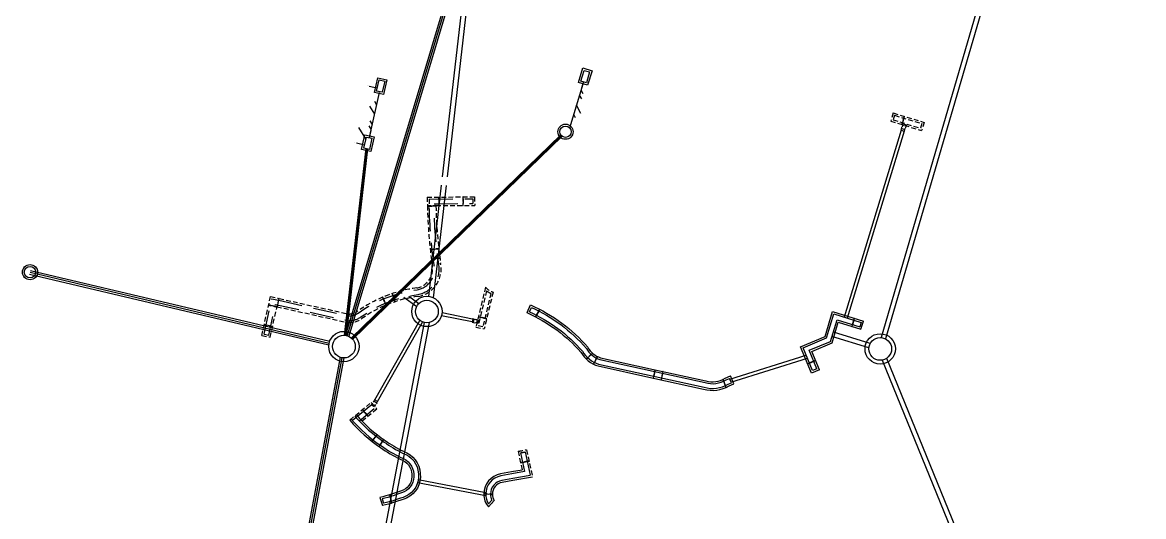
# Model space of a CAD drawing. Header units: millimetres. Extents: x 2471 to 2909, y 1327 to 1568.
# Drawn here: x 2761.5 to 2820.6, y 1497.7 to 1523.8 of the extents above; entities that cross this region are included whole.
import ezdxf

# ---------------------------------------------------------------- set-up
doc = ezdxf.new("R2010")
doc.units = ezdxf.units.MM
doc.linetypes.add('DASHED2', pattern=[0.375, 0.25, -0.125])
doc.layers.add('0-block sanit', color=251, linetype='Continuous', lineweight=9)
for name, color, linetype in [('00-RED DE DESAGÜE AGUAS NEGRAS', 6, 'Continuous'), ('Canaleta poroyectada interior-Futura Ampliación', 1, 'DASHED2'), ('Canaleta Proyectada exterior', 1, 'Continuous'), ('SA-DP-19-TPCVP-Futura Ampliación', 6, 'Continuous'), ('SA-DP-CANALETA-Futura Ampliación', 1, 'Continuous'), ('SA-SW-BZ-PR', 4, 'Continuous'), ('Xref alcantarillado. colector', 6, 'Continuous')]:
    doc.layers.add(name, color=color, linetype=linetype)

# ---------------------------------------------------------------- blocks, each defined once
blk = doc.blocks.new('xxxx')
at = {"layer": 'Canaleta poroyectada interior-Futura Ampliación', "elevation": 0.778}
for points in [[(227341.398, 8188163.222), (227341.267, 8188162.792)], [(227341.267, 8188162.792), (227342.893, 8188162.295)], [(227341.398, 8188163.222), (227343.024, 8188162.726)], [(227341.95, 8188162.95), (227341.877, 8188162.71)], [(227343.024, 8188162.726), (227342.893, 8188162.295)], [(227316.823, 8188158.783), (227319.323, 8188158.8)], [(227316.823, 8188158.783), (227316.839, 8188158.333)], [(227317.289, 8188158.336), (227319.33, 8188158.35)], [(227317.084, 8188156.023), (227317.332, 8188156.055)], [(227317.148, 8188155.527), (227317.396, 8188155.559)], [(227319.903, 8188154.044), (227319.396, 8188151.936)], [(227308.109, 8188151.495), (227308.567, 8188153.544)], [(227308.545, 8188153.446), (227308.545, 8188153.446)], [(227308.567, 8188153.544), (227309.006, 8188153.446)], [(227308.665, 8188153.522), (227308.665, 8188153.522)], [(227308.909, 8188153.468), (227308.909, 8188153.468)], [(227308.991, 8188153.347), (227308.937, 8188153.103)], [(227314.52, 8188153.417), (227314.617, 8188153.187)], [(227315.01, 8188153.602), (227315.089, 8188153.365)], [(227319.957, 8188153.844), (227319.517, 8188152.012)], [(227320.183, 8188153.712), (227319.761, 8188151.958)], [(227320.301, 8188153.778), (227319.833, 8188151.84)], [(227308.548, 8188151.396), (227308.908, 8188153.007)], [(227308.809, 8188153.021), (227308.565, 8188153.076)], [(227322.71, 8188152.781), (227322.589, 8188152.563)], [(227322.596, 8188152.559), (227322.717, 8188152.778)], [(227339.32, 8188152.298), (227339.246, 8188152.059)], [(227339.253, 8188152.057), (227339.327, 8188152.296)], [(227308.579, 8188151.988), (227308.335, 8188152.042)], [(227319.396, 8188151.936), (227319.833, 8188151.84)], [(227319.517, 8188152.012), (227319.761, 8188151.958)], [(227325.469, 8188150.492), (227325.288, 8188150.319)], [(227325.294, 8188150.314), (227325.475, 8188150.486)], [(227325.758, 8188150.293), (227325.64, 8188150.072)], [(227325.647, 8188150.069), (227325.765, 8188150.289)], [(227337.207, 8188150.139), (227336.976, 8188150.043)], [(227336.979, 8188150.036), (227337.21, 8188150.132)], [(227329.238, 8188149.497), (227329.185, 8188149.253)], [(227329.193, 8188149.251), (227329.246, 8188149.496)], [(227332.451, 8188149.08), (227332.539, 8188148.847)], [(227332.547, 8188148.85), (227332.458, 8188149.083)], [(227313.396, 8188146.985), (227314.102, 8188147.567)], [(227314.121, 8188146.183), (227313.968, 8188145.986)], [(227313.974, 8188145.981), (227314.128, 8188146.178)], [(227314.473, 8188145.932), (227314.338, 8188145.722)], [(227314.345, 8188145.718), (227314.48, 8188145.928)], [(227321.62, 8188145.386), (227321.836, 8188144.394)], [(227322.063, 8188145.467), (227322.375, 8188144.029)], [(227322.093, 8188144.856), (227321.849, 8188144.803)], [(227321.851, 8188144.795), (227322.095, 8188144.848)], [(227314.874, 8188142.995), (227314.934, 8188142.752)], [(227319.913, 8188143.144), (227320.162, 8188143.122)]]:
    blk.add_lwpolyline(points, dxfattribs=at)
at = {"layer": 'Canaleta poroyectada interior-Futura Ampliación', "flags": 128}
for points, elevation in [([(227341.465, 8188163.097), (227341.392, 8188162.858)], 0.778), ([(227341.392, 8188162.858), (227342.827, 8188162.42)], 0.778), ([(227341.465, 8188163.097), (227342.9, 8188162.659)], 0.778), ([(227341.986, 8188163.043), (227341.972, 8188163.047), (227341.841, 8188162.616), (227341.855, 8188162.612), (227341.986, 8188163.043)], 0.778), ([(227342.9, 8188162.659), (227342.827, 8188162.42)], 0.778), ([(227317.448, 8188158.787), (227317.433, 8188158.787), (227317.436, 8188158.337), (227317.451, 8188158.337), (227317.448, 8188158.787)], -0.778), ([(227317.441, 8188158.687), (227317.443, 8188158.437)], -0.778), ([(227318.724, 8188158.796), (227318.709, 8188158.796), (227318.712, 8188158.346), (227318.727, 8188158.346), (227318.724, 8188158.796)], 0.778), ([(227318.717, 8188158.696), (227318.718, 8188158.446)], 0.778), ([(227316.839, 8188158.326), (227316.84, 8188158.311), (227317.29, 8188158.321), (227317.289, 8188158.336), (227316.839, 8188158.326)], 1.556), ([(227316.94, 8188158.32), (227317.189, 8188158.326)], 1.556), ([(227317.186, 8188158.435), (227317.436, 8188158.437)], -0.778), ([(227316.987, 8188156.018), (227316.989, 8188156.003), (227317.432, 8188156.061), (227317.43, 8188156.076), (227316.987, 8188156.018)], 0.778), ([(227317.051, 8188155.522), (227317.053, 8188155.507), (227317.496, 8188155.565), (227317.494, 8188155.58), (227317.051, 8188155.522)], 0.778), ([(227309.021, 8188153.442), (227309.006, 8188153.446), (227308.908, 8188153.007), (227308.923, 8188153.003), (227309.021, 8188153.442)], 0.778), ([(227314.488, 8188153.512), (227314.474, 8188153.506), (227314.65, 8188153.092), (227314.664, 8188153.098), (227314.488, 8188153.512)], 0.778), ([(227314.985, 8188153.699), (227314.971, 8188153.695), (227315.114, 8188153.268), (227315.129, 8188153.273), (227314.985, 8188153.699)], 0.778), ([(227308.905, 8188152.992), (227308.908, 8188153.007), (227308.469, 8188153.105), (227308.466, 8188153.09), (227308.905, 8188152.992)], 0.778), ([(227322.766, 8188152.865), (227322.753, 8188152.872), (227322.534, 8188152.479), (227322.547, 8188152.472), (227322.766, 8188152.865)], 0.778), ([(227319.959, 8188152.361), (227319.962, 8188152.376), (227319.527, 8188152.481), (227319.523, 8188152.466), (227319.959, 8188152.361)], 0.778), ([(227319.863, 8188152.392), (227319.62, 8188152.451)], 0.778), ([(227339.357, 8188152.391), (227339.342, 8188152.396), (227339.209, 8188151.966), (227339.224, 8188151.962), (227339.357, 8188152.391)], 0.778), ([(227308.675, 8188151.958), (227308.678, 8188151.973), (227308.239, 8188152.071), (227308.236, 8188152.056), (227308.675, 8188151.958)], 0.778), ([(227325.547, 8188150.556), (227325.536, 8188150.566), (227325.211, 8188150.255), (227325.222, 8188150.245), (227325.547, 8188150.556)], 0.778), ([(227325.812, 8188150.377), (227325.799, 8188150.385), (227325.587, 8188149.987), (227325.6, 8188149.98), (227325.812, 8188150.377)], 0.778), ([(227336.883, 8188150.005), (227336.889, 8188149.991), (227337.305, 8188150.164), (227337.299, 8188150.177), (227336.883, 8188150.005)], 0.778), ([(227329.267, 8188149.593), (227329.252, 8188149.597), (227329.157, 8188149.157), (227329.172, 8188149.154), (227329.267, 8188149.593)], 0.778), ([(227332.422, 8188149.177), (227332.408, 8188149.171), (227332.568, 8188148.751), (227332.582, 8188148.756), (227332.422, 8188149.177)], 0.778), ([(227314.189, 8188146.257), (227314.177, 8188146.266), (227313.901, 8188145.911), (227313.912, 8188145.902), (227314.189, 8188146.257)], 0.778), ([(227314.534, 8188146.012), (227314.521, 8188146.02), (227314.278, 8188145.642), (227314.291, 8188145.634), (227314.534, 8188146.012)], 0.778), ([(227322.193, 8188144.87), (227322.19, 8188144.884), (227321.75, 8188144.789), (227321.753, 8188144.774), (227322.193, 8188144.87)], 0.778), ([(227314.858, 8188143.094), (227314.844, 8188143.09), (227314.951, 8188142.653), (227314.965, 8188142.657), (227314.858, 8188143.094)], 0.778), ([(227319.814, 8188143.16), (227319.812, 8188143.145), (227320.261, 8188143.106), (227320.262, 8188143.121), (227319.814, 8188143.16)], 0.778)]:
    blk.add_lwpolyline(points, dxfattribs=dict(at, elevation=elevation))
at = {"layer": 'Canaleta poroyectada interior-Futura Ampliación', "ltscale": 5, "elevation": 0.778, "flags": 128}
for points in [[(227316.927, 8188158.684), (227319.224, 8188158.699)], [(227316.927, 8188158.684), (227316.936, 8188158.434)], [(227317.186, 8188158.435), (227319.228, 8188158.449)], [(227308.227, 8188151.566), (227308.643, 8188153.425)], [(227308.643, 8188153.425), (227308.984, 8188153.348)], [(227308.887, 8188153.37), (227308.887, 8188153.37)], [(227308.227, 8188151.566), (227308.471, 8188151.511), (227308.832, 8188153.126)], [(227313.252, 8188146.996), (227314.032, 8188147.639)], [(227321.74, 8188145.303), (227321.956, 8188144.313)], [(227321.986, 8188145.349), (227322.256, 8188144.11)]]:
    blk.add_lwpolyline(points, dxfattribs=at)
for points in [[(227319.224, 8188158.699, 0.00248), (227319.228, 8188158.449, 0.00248)], [(227308.832, 8188153.126), (227312.645, 8188152.273, 0.163458), (227313.33, 8188152.466, -0.123861), (227316.343, 8188153.653, 0.419086), (227317.436, 8188155.269, -0.029763), (227317.185, 8188158.313, -0.025357)], [(227308.999, 8188153.345), (227312.677, 8188152.522, 0.156747), (227313.187, 8188152.671, -0.123486), (227316.304, 8188153.9, 0.419215), (227317.189, 8188155.227, -0.02971), (227316.935, 8188158.306, -0.025323)], [(227321.74, 8188145.303, 0.008843), (227321.986, 8188145.349, 0.008843)]]:
    blk.add_lwpolyline(points, format="xyb", dxfattribs=at)
at = {"layer": 'Canaleta poroyectada interior-Futura Ampliación', "elevation": 0.778}
for points in [[(227319.323, 8188158.8, 0.005909), (227319.331, 8188158.352, 0.003881)], [(227308.908, 8188153.007), (227312.631, 8188152.174, 0.165549), (227313.387, 8188152.385, -0.124006), (227316.359, 8188153.554, 0.419049), (227317.535, 8188155.286, -0.029624), (227317.285, 8188158.316, -0.025234)], [(227309.021, 8188153.443), (227312.689, 8188152.622, 0.153191), (227313.13, 8188152.754, -0.12333), (227316.288, 8188153.999, 0.419287), (227317.091, 8188155.209, -0.03134), (227316.839, 8188158.333, -0.025351)], [(227319.903, 8188154.044, 0.167629), (227320.301, 8188153.778, -0.413041)], [(227319.957, 8188153.844, 0.078695), (227320.183, 8188153.712)], [(227308.109, 8188151.495), (227308.548, 8188151.397, -0.120675)], [(227321.62, 8188145.386, 0.016148), (227322.063, 8188145.467, -2.977567)]]:
    blk.add_lwpolyline(points, format="xyb", dxfattribs=at)
at = {"layer": 'Canaleta poroyectada interior-Futura Ampliación', "flags": 128}
for points in [[(227328.852, 8188149.684), (227328.837, 8188149.687), (227328.742, 8188149.247), (227328.757, 8188149.244), (227328.852, 8188149.684)], [(227313.698, 8188147.234), (227313.709, 8188147.243), (227313.423, 8188147.591), (227313.412, 8188147.581), (227313.698, 8188147.234)]]:
    blk.add_lwpolyline(points, dxfattribs=at)
at = {"layer": 'Canaleta poroyectada interior-Futura Ampliación'}
for points in [[(227328.823, 8188149.588), (227328.77, 8188149.343)], [(227328.778, 8188149.342), (227328.831, 8188149.586)], [(227312.75, 8188147.035), (227313.868, 8188147.958)], [(227313.64, 8188147.316), (227313.481, 8188147.509)], [(227314.102, 8188147.567), (227314.17, 8188147.624)], [(227312.813, 8188146.958), (227312.814, 8188146.959)]]:
    blk.add_lwpolyline(points, dxfattribs=at)
at = {"layer": 'Canaleta poroyectada interior-Futura Ampliación', "ltscale": 5, "flags": 128}
blk.add_lwpolyline([(227312.89, 8188147.022), (227313.863, 8188147.824)], dxfattribs=at)
at = {"layer": 'Canaleta poroyectada interior-Futura Ampliación'}
for points in [[(227313.868, 8188147.958, 0.023125), (227314.17, 8188147.624, -2.525622)], [(227312.75, 8188147.035, 0.017074), (227313.048, 8188146.698, -2.035348)]]:
    blk.add_lwpolyline(points, format="xyb", dxfattribs=at)
at = {"layer": 'Canaleta Proyectada exterior', "elevation": 0.778}
for points in [[(227322.089, 8188152.695), (227322.274, 8188153.107)], [(227322.221, 8188152.745), (227322.323, 8188152.973)], [(227322.362, 8188153.061), (227322.365, 8188153.066)], [(227337.089, 8188149.513), (227336.511, 8188150.897), (227337.8, 8188151.434), (227338.202, 8188152.749), (227339.826, 8188152.247)], [(227337.142, 8188149.644), (227336.642, 8188150.844), (227337.882, 8188151.36), (227338.268, 8188152.624), (227339.701, 8188152.181)], [(227337.373, 8188149.74), (227336.969, 8188150.709), (227338.087, 8188151.174), (227338.434, 8188152.311), (227339.628, 8188151.942)], [(227337.504, 8188149.686), (227337.1, 8188150.655), (227338.169, 8188151.1), (227338.5, 8188152.186), (227339.694, 8188151.816)], [(227339.246, 8188152.06), (227339.319, 8188152.299)], [(227339.701, 8188152.181), (227339.627, 8188151.942)], [(227339.694, 8188151.816), (227339.826, 8188152.247)], [(227339.216, 8188151.964), (227339.217, 8188151.964)], [(227337.209, 8188150.132), (227336.979, 8188150.035)], [(227332.727, 8188149.32), (227332.726, 8188149.321)], [(227332.862, 8188148.998), (227332.765, 8188149.229)], [(227332.993, 8188148.945), (227332.819, 8188149.36)], [(227332.857, 8188149.268), (227332.857, 8188149.268)], [(227337.504, 8188149.686), (227337.089, 8188149.513)], [(227337.373, 8188149.74), (227337.142, 8188149.644)], [(227332.953, 8188149.037), (227332.954, 8188149.037)], [(227314.323, 8188142.954), (227314.461, 8188142.524)], [(227314.451, 8188142.882), (227314.528, 8188142.643)], [(227320.061, 8188142.457), (227320.365, 8188142.795)], [(227320.066, 8188142.611), (227320.239, 8188142.805)]]:
    blk.add_lwpolyline(points, dxfattribs=at)
for points in [[(227322.128, 8188152.788, -0.000072), (227322.131, 8188152.787, -0.000072)], [(227322.221, 8188152.745, -0.046205), (227323.717, 8188151.865, -0.050964), (227325.011, 8188150.664, 0.183785), (227325.864, 8188149.98), (227328.688, 8188149.361), (227331.425, 8188148.761, 0.208289), (227332.693, 8188148.927), (227332.862, 8188148.998)], [(227322.232, 8188153.016, -0.00002), (227322.233, 8188153.015, -0.00002)], [(227322.274, 8188153.107, -0.049042), (227323.925, 8188152.147, -0.052065), (227325.298, 8188150.868, 0.187036), (227325.956, 8188150.318), (227328.763, 8188149.703), (227331.512, 8188149.101, 0.215444), (227332.533, 8188149.24), (227332.819, 8188149.36)], [(227322.323, 8188152.973, -0.0464), (227323.866, 8188152.067, -0.051744), (227325.216, 8188150.81, 0.185986), (227325.93, 8188150.221), (227328.742, 8188149.605), (227331.487, 8188149.004, 0.213116), (227332.579, 8188149.151), (227332.765, 8188149.229)], [(227322.087, 8188152.697, -0.048911), (227323.658, 8188151.785, -0.050659), (227324.93, 8188150.605, 0.183035), (227325.838, 8188149.883), (227328.667, 8188149.263), (227331.4, 8188148.664, 0.206666), (227332.738, 8188148.838), (227332.993, 8188148.945)], [(227312.75, 8188147.019, 0.072227), (227314.36, 8188145.588, 0.049219), (227315.402, 8188144.967, -0.321742), (227316.014, 8188144.172, -0.317579), (227315.564, 8188143.334, -0.034896), (227314.323, 8188142.954)], [(227312.826, 8188147.083, 0.072317), (227314.417, 8188145.67, 0.049037), (227315.439, 8188145.06, -0.318295), (227316.113, 8188144.18, -0.317713), (227315.604, 8188143.242, -0.032126), (227314.451, 8188142.882, -0.032126)], [(227313.017, 8188147.244, 0.072554), (227314.56, 8188145.875, 0.048627), (227315.53, 8188145.293, -0.311802), (227316.363, 8188144.199, -0.318149), (227315.704, 8188143.013, -0.031927), (227314.528, 8188142.643, -0.031927)], [(227313.094, 8188147.309, 0.072654), (227314.617, 8188145.957, 0.048478), (227315.568, 8188145.386, -0.309783), (227316.462, 8188144.207, -0.318334), (227315.743, 8188142.921, -0.034414), (227314.461, 8188142.524, -0.034414)], [(227321.836, 8188144.394), (227321.271, 8188144.297), (227320.697, 8188144.192, 0.359428), (227319.811, 8188143.135, 0.194169), (227320.063, 8188142.455, 0.194169)], [(227321.956, 8188144.313), (227321.288, 8188144.199), (227320.715, 8188144.093, 0.359714), (227319.911, 8188143.133, 0.160514), (227320.066, 8188142.611, 0.160514)], [(227322.256, 8188144.11), (227321.332, 8188143.953), (227320.761, 8188143.848, 0.360793), (227320.161, 8188143.128, 0.136991), (227320.239, 8188142.805, 0.112024)], [(227322.376, 8188144.029), (227321.349, 8188143.854), (227320.779, 8188143.749, 0.36148), (227320.261, 8188143.126, 0.172061), (227320.365, 8188142.795, 0.152286)], [(227314.474, 8188142.81, -0.000145), (227314.469, 8188142.809)], [(227320.297, 8188142.719, 0.000001), (227320.297, 8188142.719)], [(227320.128, 8188142.531, 0.000846), (227320.13, 8188142.529)], [(227320.179, 8188142.588, 0.000952), (227320.181, 8188142.585)], [(227320.246, 8188142.663, 0.001131), (227320.248, 8188142.66)]]:
    blk.add_lwpolyline(points, format="xyb", dxfattribs=at)
for points in [[(227338.399, 8188152.453), (227338.399, 8188152.453)], [(227337.05, 8188149.605), (227337.05, 8188149.605)]]:
    blk.add_lwpolyline(points, close=True, dxfattribs=at)
at = {"layer": 'Canaleta Proyectada exterior'}
for points in [[(227340.183, 8188151.075), (227338.238, 8188151.669)], [(227340.11, 8188150.836), (227338.165, 8188151.429)]]:
    blk.add_lwpolyline(points, dxfattribs=at)
at = {"layer": 'SA-DP-19-TPCVP-Futura Ampliación', "ltscale": 5}
for points in [[(227349.953, 8188182.863), (227340.753, 8188151.382)], [(227350.193, 8188182.793), (227340.993, 8188151.312)], [(227318.65, 8188168.839), (227317.623, 8188159.856)], [(227318.892, 8188168.747), (227317.873, 8188159.849)], [(227317.571, 8188159.407), (227316.901, 8188153.551)], [(227317.822, 8188159.4), (227317.145, 8188153.483)], [(227311.379, 8188124.276), (227316.686, 8188152.17)], [(227311.626, 8188124.235), (227316.94, 8188152.171)], [(227340.814, 8188150.193), (227354.362, 8188116.947)], [(227341.045, 8188150.288), (227354.594, 8188117.041)]]:
    blk.add_lwpolyline(points, dxfattribs=at)
for centre, radius in [((227316.81, 8188152.756), 0.8), ((227316.81, 8188152.756), 0.6), ((227340.708, 8188150.784), 0.8), ((227340.708, 8188150.784), 0.6)]:
    blk.add_circle(centre, radius, dxfattribs=at)
at = {"layer": 'SA-DP-CANALETA-Futura Ampliación', "elevation": 0.778}
for points in [[(227341.821, 8188162.312), (227338.81, 8188152.456)], [(227341.974, 8188162.265), (227338.963, 8188152.409)], [(227315.596, 8188153.512), (227316.272, 8188153.023)], [(227315.856, 8188153.571), (227316.39, 8188153.185)], [(227319.19, 8188152.202), (227317.579, 8188152.522)], [(227319.222, 8188152.359), (227317.611, 8188152.679)], [(227332.783, 8188149.188), (227336.807, 8188150.447)], [(227332.83, 8188149.035), (227336.869, 8188150.299)]]:
    blk.add_lwpolyline(points, dxfattribs=at)
at = {"layer": 'SA-DP-CANALETA-Futura Ampliación', "linetype": 'Continuous', "ltscale": 5, "elevation": 0.778, "flags": 128}
for points in [[(227341.826, 8188162.393), (227341.803, 8188162.318), (227341.986, 8188162.262)], [(227341.827, 8188162.394), (227341.851, 8188162.47)], [(227341.986, 8188162.262), (227342.009, 8188162.337), (227341.827, 8188162.394)], [(227341.883, 8188162.574), (227341.859, 8188162.498)], [(227341.883, 8188162.575), (227341.906, 8188162.651), (227342.089, 8188162.593)], [(227341.954, 8188162.552), (227341.883, 8188162.574)], [(227342.089, 8188162.593), (227342.065, 8188162.518), (227341.993, 8188162.54)], [(227342.009, 8188162.337), (227342.033, 8188162.414)], [(227342.065, 8188162.518), (227342.042, 8188162.441)]]:
    blk.add_lwpolyline(points, dxfattribs=at)
at = {"layer": 'SA-DP-CANALETA-Futura Ampliación'}
for points in [[(227314.059, 8188148.09), (227316.444, 8188152.275)], [(227314.199, 8188148.012), (227316.583, 8188152.196)], [(227319.913, 8188143.195), (227316.354, 8188143.881)], [(227319.914, 8188143.032), (227316.317, 8188143.725)]]:
    blk.add_lwpolyline(points, dxfattribs=at)
at = {"layer": 'SA-DP-CANALETA-Futura Ampliación', "linetype": 'Continuous', "ltscale": 5, "flags": 128}
for points in [[(227319.295, 8188152.351), (227319.224, 8188152.366), (227319.188, 8188152.194)], [(227319.188, 8188152.194), (227319.259, 8188152.178), (227319.296, 8188152.351)], [(227319.259, 8188152.178), (227319.332, 8188152.163)], [(227319.296, 8188152.351), (227319.368, 8188152.335)], [(227319.43, 8188152.142), (227319.358, 8188152.157)], [(227319.467, 8188152.315), (227319.394, 8188152.33)], [(227319.502, 8188152.127), (227319.43, 8188152.142), (227319.445, 8188152.21)], [(227319.452, 8188152.247), (227319.467, 8188152.315)], [(227319.468, 8188152.315), (227319.539, 8188152.299), (227319.502, 8188152.127)], [(227314.014, 8188148.031), (227313.978, 8188147.967)], [(227314.05, 8188148.095), (227314.014, 8188148.031), (227314.168, 8188147.945)], [(227314.169, 8188147.946), (227314.204, 8188148.009), (227314.05, 8188148.095)], [(227313.893, 8188147.815), (227313.929, 8188147.879), (227313.989, 8188147.845)], [(227314.082, 8188147.792), (227314.047, 8188147.728), (227313.893, 8188147.815)], [(227313.929, 8188147.879), (227313.965, 8188147.944)], [(227314.022, 8188147.827), (227314.083, 8188147.793)], [(227314.083, 8188147.793), (227314.119, 8188147.857)], [(227314.168, 8188147.945), (227314.132, 8188147.881)]]:
    blk.add_lwpolyline(points, dxfattribs=at)
blk = doc.blocks.new('YYY')
at = {"layer": '0-block sanit', "lineweight": 25, "elevation": 0.778}
for points in [[(227324.804, 8188164.829), (227325.038, 8188165.594), (227325.516, 8188165.448), (227325.282, 8188164.683)], [(227325.216, 8188164.808), (227324.929, 8188164.895), (227325.104, 8188165.469), (227325.391, 8188165.382)], [(227314.704, 8188164.973), (227314.529, 8188164.192), (227314.041, 8188164.301), (227314.216, 8188165.082)], [(227314.291, 8188164.963), (227314.584, 8188164.897), (227314.453, 8188164.312), (227314.16, 8188164.377)], [(227314.03, 8188161.962), (227313.855, 8188161.182), (227313.367, 8188161.291), (227313.542, 8188162.072)], [(227313.618, 8188161.952), (227313.91, 8188161.887), (227313.779, 8188161.301), (227313.486, 8188161.367)]]:
    blk.add_lwpolyline(points, close=True, dxfattribs=at)
at = {"layer": '00-RED DE DESAGÜE AGUAS NEGRAS'}
for points in [[(227323.619, 8188188.674), (227312.511, 8188151.513)], [(227323.712, 8188188.637), (227312.607, 8188151.484)], [(227323.81, 8188188.617), (227312.703, 8188151.456)]]:
    blk.add_lwpolyline(points, dxfattribs=at)
at = {"layer": '00-RED DE DESAGÜE AGUAS NEGRAS', "elevation": 0.778}
for points in [[(227313.664, 8188164.662), (227313.662, 8188164.663)], [(227313.714, 8188164.651), (227313.713, 8188164.651)], [(227313.763, 8188164.64), (227314.177, 8188164.547)], [(227324.338, 8188162.434), (227325.043, 8188164.756)], [(227324.96, 8188164.483), (227325.073, 8188164.852)], [(227325.057, 8188164.8), (227325.073, 8188164.852)], [(227314.296, 8188164.296), (227313.786, 8188162.017)], [(227324.971, 8188163.962), (227324.863, 8188164.165)], [(227325.04, 8188164.23), (227324.94, 8188164.418)], [(227313.778, 8188163.582), (227314.043, 8188163.164)], [(227314.039, 8188163.836), (227314.153, 8188163.657)], [(227324.932, 8188163.195), (227324.7, 8188163.631)], [(227313.798, 8188162.814), (227313.921, 8188162.62)], [(227324.653, 8188162.962), (227324.553, 8188163.149)], [(227313.596, 8188161.856), (227313.221, 8188162.448)], [(227313.749, 8188162.541), (227313.863, 8188162.362)], [(227313.848, 8188162.295), (227313.764, 8188161.919)], [(227323.869, 8188162.062), (227312.831, 8188151.361)], [(227323.901, 8188162.023), (227312.867, 8188151.327)], [(227323.939, 8188161.99), (227312.901, 8188151.289)], [(227313.001, 8188161.68), (227312.999, 8188161.681)], [(227313.001, 8188161.68), (227312.999, 8188161.681)], [(227313.092, 8188161.639), (227313.526, 8188161.542)], [(227313.776, 8188161.972), (227313.764, 8188161.919)], [(227313.583, 8188161.34), (227312.455, 8188151.509)], [(227313.633, 8188161.334), (227312.505, 8188151.505)], [(227313.683, 8188161.328), (227312.554, 8188151.497)]]:
    blk.add_lwpolyline(points, dxfattribs=at)
at = {"layer": 'SA-SW-BZ-PR'}
for centre, radius in [((227324.116, 8188162.232, 0.778), 0.4), ((227324.116, 8188162.232, 0.778), 0.3), ((227295.886, 8188154.827), 0.4), ((227295.886, 8188154.827), 0.3), ((227312.436, 8188150.909), 0.8), ((227312.436, 8188150.909), 0.6)]:
    blk.add_circle(centre, radius, dxfattribs=at)
at = {"layer": 'Xref alcantarillado. colector'}
for points in [[(227295.863, 8188154.73), (227311.641, 8188150.995)], [(227295.886, 8188154.827), (227311.658, 8188151.093)], [(227295.886, 8188154.827), (227311.658, 8188151.093)], [(227295.909, 8188154.925), (227311.687, 8188151.189)], [(227312.23, 8188150.346), (227306.974, 8188122.215)], [(227312.326, 8188150.319), (227307.072, 8188122.197)], [(227312.426, 8188150.309), (227307.171, 8188122.178)]]:
    blk.add_lwpolyline(points, dxfattribs=at)

msp = doc.modelspace()

# ---------------------------------------------------------------- block references
at = {"layer": 'Canaleta Proyectada exterior'}
msp.add_blockref('xxxx', (-224533.986, -8186644.239), dxfattribs=at)
at = {"layer": 'SA-SW-BZ-PR'}
msp.add_blockref('YYY', (-224533.986, -8186644.239), dxfattribs=at)

doc.saveas('drawing.dxf')
